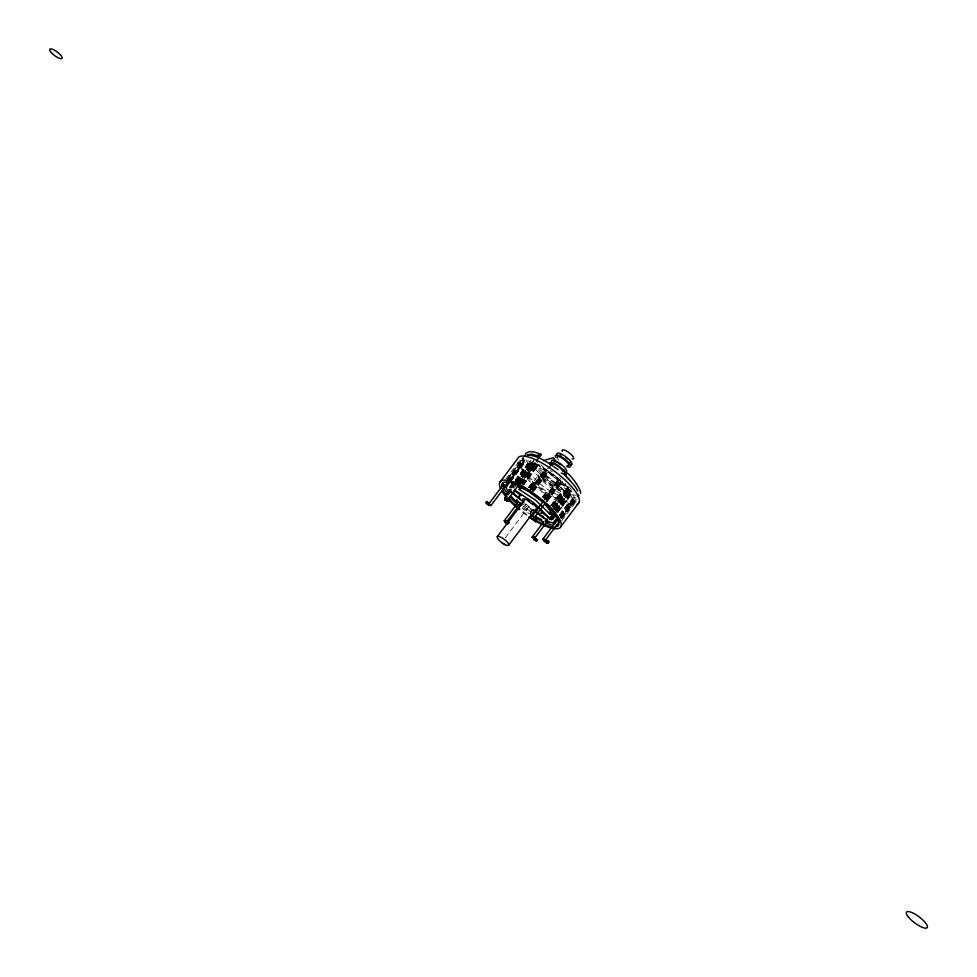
<?xml version="1.0" encoding="UTF-8"?>
<svg xmlns="http://www.w3.org/2000/svg" width="977" height="977" viewBox="0 0 977 977"><rect width="100%" height="100%" fill="white"/><g stroke="black" fill="none" stroke-linecap="round" stroke-linejoin="round"><path stroke-width="0.73" stroke-dasharray="4.88 3.66" d="M523.183 457.065L522.353 459.654L524.331 460.826A2.589 1.221 32.7 0 0 524.82 460.338L525.724 457.798M524.82 460.338L522.829 458.934A2.589 1.221 32.7 0 0 522.353 459.422M557.024 507.161L559.589 508.895M568.345 487.352L567.1 487.462L567.893 486.412M519.556 484.812L535.127 464.038L537.46 466.603L535.689 466.456L530.902 463.403L525.064 462.5L522.292 460.326L522.06 461.022L524.014 462.609L522.89 462.732L521.23 465.443L518.36 464.038L521.242 466.383L524.234 472.978L522.548 472.05L522.304 472.746L525.321 474.492L533.271 483.09L529.693 487.865M532.489 466.884L529.974 464.954M515.697 479.915L528.142 463.342C534.541 461.388 533.808 465.956 545.471 470.706L530.255 490.967M533.271 483.09L531.964 482.931L545.935 493.08L543.163 496.621M546.045 499.833L560.358 480.769L558.417 480.403L545.105 469.583L545.386 470.621M545.85 493.043C546.009 497.928 553.617 491.822 544.592 499.332M573.352 504.682A26.294 7.608 36.9 0 1 571.508 504.877C567.942 502.691 560.126 499.198 561.213 502.642A26.294 7.608 36.9 0 1 547.035 495.034A26.294 7.608 36.9 0 1 532.795 484.091A26.294 7.608 36.9 0 1 522.304 472.746A26.294 7.608 36.9 0 1 518.36 464.038A26.294 7.608 36.9 0 1 522.036 460.301A26.294 7.608 36.9 0 1 532.343 462.536A26.294 7.608 36.9 0 1 546.522 470.157A26.294 7.608 36.9 0 1 560.761 481.099L561.543 482.406L560.273 482.088L545.96 501.152M558.099 511.594L568.761 497.391C566.196 499.735 555.803 489.721 561.775 496.682C548.195 491.101 535.091 481.979 527.458 469.241L528.032 469.717A2.968 0.855 36.9 0 0 531.061 470.816A2.968 0.855 36.9 0 0 528.618 468.044L526.603 467.201L527.189 464.173L529.925 466.444L531.696 466.591L528.142 463.342M561.726 481.466L569.432 491.48C561.763 487.303 570.715 493.385 570.348 495.901L557.916 512.473M560.273 482.088L568.235 490.686L571.484 492.945L569.322 492.2L555.718 510.312M575.758 495.144L571.618 494.802L560.041 490.075L546.314 481.111L538.791 474.859L538.51 476.165A2.589 0.83 84.2 0 0 538.693 477.582C548.561 487.01 561.47 496.585 575.709 497.806M531.952 488.28L539.451 477.277A2.589 0.83 84.2 0 0 539.255 475.86L538.913 474.944M567.784 486.973L567.368 488.036L568.565 488.879L553.837 508.235M555.302 510.678L568.492 493.116C554.313 485.239 536.263 474.224 528.386 459.63M505.805 479.084L519.996 460.167A26.294 7.608 36.9 0 0 520.033 461.803A26.294 7.608 36.9 0 0 523.977 470.511A26.294 7.608 36.9 0 0 534.468 481.856A26.294 7.608 36.9 0 0 548.708 492.799A26.294 7.608 36.9 0 0 562.886 500.407A26.294 7.608 36.9 0 0 573.181 502.654A26.294 7.608 36.9 0 0 576.857 498.917L561.555 519.239M507.625 478.339L520.033 461.803M507.869 478.62L522.439 459.202M506.672 480.635L521.877 460.375M506.672 481.002L523.709 458.079A26.294 7.608 36.9 0 0 521.877 458.274M507.087 480.586L522.292 460.326M506.843 481.282L522.634 460.436M507.112 481.6L522.316 461.339M507.82 480.879L523.025 460.619M508.345 480.745L522.658 461.681M508.248 481.136L523.452 460.875M510.47 478.742L523.061 462.011M508.675 481.441L523.88 461.168M510.873 479.023L524.734 460.558M509.957 480.574L524.283 461.51M509.701 481.685L524.625 461.84M512.302 478.303L521.242 466.383M510.568 481.234L524.881 462.158M510.751 481.563L525.052 462.439M515.001 480.208L527.189 464.173M515.123 481.209L527.568 464.637M514.964 481.624L531.109 460.155M515.38 481.576L522.548 472.05M516.039 481.087L523.977 470.511M515.636 481.698L528.068 465.125M515.917 481.698L529.253 463.941M517.016 480.684L523.269 472.343M517.114 481.014L528.667 465.626M516.638 481.746L522.903 473.393M517.431 480.953L531.806 461.865L536.019 467.678L546.522 478.339L564.327 492.396M516.32 482.894L531.744 462.414M516.381 483.114L532.001 462.439M516.552 483.395L533.466 460.839M517.468 482.369L534.016 460.314M516.821 483.713L532.025 463.452M517.529 482.992L532.734 462.732M518.421 482.308L532.502 463.574C527.641 465.113 544.91 476.532 545.435 479.487L562.129 492.677L552.164 505.988M517.163 484.042L533.161 462.976M518.543 482.821L532.697 463.757M517.554 484.372L532.77 464.112M517.663 484.458L533.589 463.281M519.043 482.882L531.61 466.261M518.775 483.871L533.992 463.611M520.008 482.406L533.332 464.649M520.008 483.017L535.579 462.414M519.801 483.786L533.845 465.15M520.277 483.334L534.59 464.27M519.52 485.203L534.822 464.771M521.095 483.395L534.431 465.638M521.425 483.346L535.64 464.405M521.217 483.933L531 470.914M521.73 483.835L535.054 466.078M522.011 483.835L536.226 464.893M522.353 484.213L535.689 466.456M522.524 484.323L536.739 465.394M522.915 484.8L537.13 465.858M523.44 484.653L536.764 466.896M523.159 485.215L537.374 466.273M523.819 484.677L537.46 466.603M528.386 487.694L532.013 482.785M528.594 487.486L532.172 482.711M528.85 487.499L532.428 482.736M529.192 487.608L538.681 474.907M529.583 487.792L533.161 483.029M530.108 487.67L534.468 481.856M530.511 487.999L533.198 484.421M529.729 489.904L544.946 469.644M529.742 490.283L545.105 469.583M530.145 489.868L545.361 469.607M529.9 490.564L545.691 469.717M530.877 490.161L546.094 469.9M532.502 488.427L535.188 484.848M532.196 489.221L548.195 467.922M532.624 489.526L548.134 468.899M532.123 491.04L547.34 470.78M532.477 491.382L547.682 471.122M533.625 490.503L547.95 471.439M533.295 491.175L547.706 472.135M533.796 490.784L548.109 471.72M533.65 491.223L548.17 471.94M505.365 537.753L529.754 505.256M530.218 513.352L533.796 508.59M542.748 496.67L545.435 493.092M530.377 513.291L533.967 508.516M542.76 497.037L545.593 493.019M542.919 497.317L545.606 493.739M543.188 497.635L545.874 494.057M543.53 497.977L546.216 494.399M543.933 498.307L559.455 477.594M544.348 498.612L558.356 479.963M544.885 497.989L558.514 479.89M544.458 498.978L558.783 479.915M544.421 499.882L560.725 478.168M544.861 499.65L548.439 494.887M545.19 499.284L559.516 480.208M545.032 499.931L548.61 495.168M545.618 499.528L559.931 480.464M546.448 500.163L560.761 481.099A26.294 7.608 36.9 0 1 571.252 492.445A26.294 7.608 36.9 0 1 575.184 501.14A26.294 7.608 36.9 0 1 575.221 502.789M546.07 501.225L560.395 482.149M546.79 500.505L561.103 481.429M547.425 500.285L562.825 479.78M547.047 500.822L561.36 481.746M546.802 501.519L561.531 482.027M547.059 501.543L561.592 482.259M556.353 510.544L570.067 492.42L560.603 484.873L561.213 484.067M550.552 505.952L559.516 493.898M550.857 505.634L559.748 493.8M551.248 505.671L560.126 493.837M551.773 505.512L559.772 494.863M551.749 505.83L560.627 493.996M552.323 506.11L561.213 494.264M552.677 506.489L560.664 495.84M552.958 506.477L561.848 494.643M553.385 506.611L565.903 489.819M552.811 507.466L566.135 489.721M553.19 507.503L566.526 489.746M553.361 507.564L558.832 500.248L548.085 494.472M552.835 508.541L566.159 490.784M553.69 507.661L567.026 489.904M553.287 508.602L563.057 495.583M553.861 508.382L567.6 490.185M554.68 507.918L566.526 492.115L547.535 477.13L537.265 466.701L532.502 460.118M554.203 508.724L567.063 491.749M554.02 509.493L568.235 490.564M554.093 509.652L568.406 490.576M554.35 509.676L568.663 490.601M554.838 509.396L568.296 492.347M554.692 509.786L570.653 488.353L565.891 485.239M554.924 509.738L567.942 492.738C562.031 489.269 557.403 484.812 559.516 483.383C556.792 477.081 543.249 470.755 537.729 464.185L522.719 484.702M555.18 509.738L569.396 490.894M555.266 510.079L568.272 492.689M555.51 510.226L569.823 491.15M555.571 510.947L571.911 489.318M555.705 511.044L561.97 502.703M556.328 510.849L570.641 491.785M556.853 510.715L570.275 492.848M556.658 511.252L570.983 492.115M556.975 511.276L570.678 493.031M556.939 511.508L571.252 492.445M556.695 512.204L571.423 492.726M556.951 512.229L571.484 492.945M557.11 512.156L572.241 492.152L562.056 484.018C562.276 487.853 563.338 482.43 561.873 481.111M558.16 511.936L570.348 495.901M559.552 514.659L568.504 502.74M559.723 514.94L568.675 503.021M559.699 515.685L572.375 498.807C579.727 504.071 571.203 498.917 572.351 500.737L569.542 502.569L571.508 504.877A26.294 7.608 36.9 0 1 561.213 502.642L558.832 500.248M559.797 515.734L569.64 502.618M560.187 515.6L572.717 498.917M560.224 515.978L575.319 495.925M560.578 515.783L573.108 499.1M560.725 515.929L569.676 504.01M560.114 517.236L573.536 499.357M560.261 517.419L570.104 504.315M560.151 517.81L573.133 500.493M560.542 517.529L573.963 499.65M560.493 518.14L571.24 503.839M574.354 499.992L560.932 517.859L571.496 504.156M561.457 517.725L573.987 501.042M561.274 518.201L574.696 500.322M561.677 517.993L574.378 501.225M561.543 518.518L577.114 497.94M561.714 518.799L575.135 500.92M561.799 520.656L576.894 500.554M520.155 482.882L535.543 462.475M521.437 483.798L537.79 462.121M568.492 493.116L567.906 493.556A2.589 1.539 -9.1 0 1 566.562 493.971C549.978 486.693 531.268 474.712 524.905 456.796M560.603 484.873L561.091 484.421A12.579 3.639 36.9 0 0 546.986 470.45L540.855 464.893M569.713 496.548L565.28 493.91L568.761 497.391M531.183 465.809L530.804 464.515L536.41 462.793M531.158 465.663L531.635 467.275L539.915 464.844M567.576 492.225L567.124 492.249A2.589 1.539 -9.1 0 0 565.768 492.664L565.378 493.886M572.375 498.807L569.322 492.2M535.127 464.038L545.374 468.899L560.774 480.611M531.061 511.972L523.306 506.269M550.356 470.487L552.237 471.72M523.013 507.674L528.435 511.838M525.565 503.79L532.673 509.469M523.391 504.083L531.671 510.702M523.587 506.269L530.67 511.936M565.085 483.212L567.039 487.34M530.792 464.49L531.048 465.308M531.635 467.275L531.268 466.029M532.917 509.799A9.281 2.687 36.9 0 1 525.394 504.413M558.807 460.228A7.144 2.064 36.9 0 1 557.867 459.092M531.83 515.294A26.294 7.608 36.9 0 1 521.987 508.248M573.194 504.657A37.847 10.942 36.9 0 1 540.708 488.231A37.847 10.942 36.9 0 1 517.786 462.084M526.591 515.282A37.847 10.942 36.9 0 1 518.763 509.261M526.872 514.476A26.294 7.608 36.9 0 1 519.63 508.907M518.738 464.136L520.826 465.748L518.738 464.136M561.983 497.378L564.083 498.991L561.983 497.378M544.836 475.127A9.281 2.687 36.9 0 0 557.879 482.992A9.281 2.687 36.9 0 0 549.929 473.247A9.281 2.687 36.9 0 0 544.836 475.127M542.406 478.376A9.281 2.687 36.9 0 0 555.449 486.228A9.281 2.687 36.9 0 0 547.499 476.483A9.281 2.687 36.9 0 0 542.406 478.376"/><path stroke-width="1.47" d="M541.576 512.473L541.173 513.499L541.795 510.592M514.72 490.088L533.515 502.544L549.685 518.176M580.546 493.214C581.523 488.769 565.964 468.264 564.926 473.149A2.589 1.27 84.3 0 0 564.938 474.101M564.633 470.584L564.205 469.974M487.083 503.338L485.911 502.85L488.976 505.475L489.196 503.289L486.717 501.494L486.265 502.105L490.942 505.561L488.952 503.912M555.083 526.762A26.294 7.608 36.9 0 0 558.759 523.025A26.294 7.608 36.9 0 0 554.826 514.317A26.294 7.608 36.9 0 0 544.336 502.972A26.294 7.608 36.9 0 0 530.084 492.029A26.294 7.608 36.9 0 0 515.917 484.421A26.294 7.608 36.9 0 0 505.61 482.186A26.294 7.608 36.9 0 0 501.934 485.923L503.204 484.152A26.294 7.608 36.9 0 1 503.118 482.662M530.841 517.981L532.929 519.593L530.841 517.981L543.517 501.091M543.871 521.51L532.099 537.191L534.199 538.803M542.626 516.393L543.786 518.323M550.173 514.244L549.013 512.302L552.555 513.975L544.836 503.961M548.317 516.625L549.55 518.335M524.869 456.161L526.09 453.047L529.375 451.618L534.309 452.009L540.977 454.207L536.483 461.217M506.587 522.878L504.242 520.79L517.834 502.679M505.83 522.365L504.242 520.79M558.16 518.775L542.821 539.219L543.334 540.073L544.91 540.831L559.223 521.767M545.716 541.698C543.493 542.162 545.459 539.548 546.973 543.359L546.827 540.757L544.714 539.389L544.262 539.988L546.204 541.722L542.821 539.219M499.601 482.65L517.712 458.543A37.847 10.942 36.9 0 1 556.194 472.502A37.847 10.942 36.9 0 1 577.175 504.242M486.717 501.751A2.784 0.806 36.9 0 1 487.889 502.373C489.526 503.045 488.28 504.73 487.425 502.984A2.784 0.806 36.9 0 0 486.265 502.361L486.717 501.494M488.842 503.949L503.338 484.653M488.329 505.06L489.428 504.865M490.942 505.561L508.15 482.638M503.192 485.935A26.294 7.608 36.9 0 1 503.155 484.299L506.013 485.703L508.699 482.125M510.812 490.857L509.017 493.238L506.049 487.645L509.615 481.881M509.664 487.303L513.853 481.93M514.085 487.865L511.264 485.825L513.035 483.456M513.853 484.067L511.191 487.621L510.69 487.12L513.352 483.578M511.74 486.058L513.511 483.688M507.075 496.365A26.294 7.608 36.9 0 1 505.878 494.631L507.087 493.006A26.294 7.608 36.9 0 1 503.448 486.9M505.659 500.371L506.123 499.626L505.011 499.955L505.414 496.988L506.086 498.246C508.797 500.651 508.48 503.656 504.718 499.113C507.515 501.457 510.69 500.81 506.086 498.246M508.516 494.289L509.884 491.602M510.702 490.772L508.919 493.153L507.075 492.286L507.087 493.006A26.294 7.608 36.9 0 0 508.296 494.741M505.634 498.856L506.062 497.415M505.011 499.955L505.414 496.988M507.735 499.479C504.034 496.511 508.467 502.728 507.735 499.479L518.506 485.166M508.773 500.175L509.811 499.955L509.383 501.396L508.773 500.175L509.811 499.955M520.265 489.416L519.385 489.221L520.582 489.098L518.763 486.888L520.533 484.531M508.785 501.018L509.835 500.798M507.637 523.306L506.33 522.402L520.973 502.899M497.305 536.593L524.539 500.322M549.037 467.69L551.761 464.063M508.602 522.78L508.15 523.391L508.199 522.353L505.573 520.826L505.695 522.072M508.638 545.3A7.144 2.064 36.9 0 0 501.409 537.484A7.144 2.064 36.9 0 0 498.881 540.049A7.144 2.064 36.9 0 0 508.638 545.3L535.86 509.029M530.609 516.918L533.613 512.913M531 514.659L532.257 515.551L534.04 513.157M533.833 518.384L545.606 502.703M535.555 520.485L536.007 519.642L533.112 518.262L535.958 521.107L535.506 521.718L532.66 518.872L535.543 520.252L533.369 519.263L535.506 521.718M535.494 521.4C535.03 520.277 532.221 517.236 536.007 519.642M545.606 522.719C549.135 523.782 542.357 519.715 547.364 518.946M533.882 537.338L534.334 536.727L535.005 537.997C536.605 539.878 537.924 542.736 533.93 539.695L533.882 537.338L534.553 538.596M535.103 537.594L546.876 521.913M533.93 539.695L534.382 539.084L537.533 540.672L535.005 537.997M549.465 519.08L551.211 516.76M551.394 515.172L552.017 515.551L553.8 513.181M549.575 519.605L551.37 517.224M534.59 540.122L535.042 539.365M552.017 515.551L554.386 513.462M552.603 515.832L554.887 513.621M550.723 517.151L552.835 519.043L553.422 516.015L555.192 513.646M550.772 519.275L551.394 519.654L554.948 514.916M553.336 517.395L555.119 515.026M555.424 515.135L551.394 519.654M552.835 519.043L555.498 515.49M545.459 521.254L553.275 522.939L557.745 516.992M554.46 524.27L553.458 523.281L557.037 518.518M553.727 523.599L557.916 518.066L554.338 522.829L555.461 522.707M554.069 523.941L557.647 519.178M546.754 541.246L546.302 541.856L545.422 540.867A2.784 0.806 36.9 0 0 544.262 540.244L544.714 539.389M546.326 542.943L547.425 542.748M547.731 541.624L548.769 541.405L548.329 542.846L547.731 541.624L548.769 541.405M547.743 542.467L548.793 542.247M561.091 526.298L579.19 502.178M540.977 455.233L540.696 455.502A2.589 1.881 -4.1 0 1 539.915 455.941M537.216 510.592L537.57 510.263A9.281 2.687 36.9 0 0 532.99 503.79M543.42 460.668L553.238 457.688L555.07 460.094M563.204 474.187L563.082 473.369L561.213 473.149M532.099 537.191L533.906 538.156M527.714 455.135C531.158 452.913 533.723 454.891 538.229 456.039M506.819 500.725L505.659 500.236M511.02 489.392L508.846 489.917L520.191 498.893M509.457 489.636L510.458 489.465M511.264 485.825L515.722 485.935M506.037 486.644L504.816 486.094M553.458 510.861L547.059 504.144M527.128 455.026C538.901 455.502 548.854 463.269 558.172 469.668M546.326 542.711L543.908 540.733L546.302 541.832M515.697 483.664L509.408 482.101M542.87 516.296L543.249 516.32M577.126 495.803L578.201 495.901A2.589 1.111 21.2 0 0 578.897 495.559L577.981 494.484M540.696 454.049L539.463 454.012A2.589 1.881 -4.1 0 0 538.229 454.586L537.777 455.673M532.978 515.844L532.257 515.551M507.442 524.026L505.512 522.06L507.747 522.951L504.95 521.474L505.475 522.939L507.698 524.417M521.486 485.996L526.676 488.781M535.164 516.235L541.649 519.715M488.036 503.753L486.973 502.654L488.769 503.643M558.319 519.617C555.962 518.934 554.716 512.327 554.643 512.852M517.089 500.151L516.479 499.784L522.084 505.158M554.435 522.878L555.29 523.44M518.408 504.987L519.935 505.036M488.012 503.961C484.226 501.751 489.904 506.269 487.364 503.546M488.756 503.338L486.363 502.239L488.305 503.949M518.946 489.269L535.506 500.077L549.966 514.061M504.962 497.598L505.61 498.014M505.463 499.345L506.123 499.772M509.176 522.329L508.138 522.548L508.724 522.939M501.751 542.565L504.938 544.653M527.995 501.006L533.051 504.633M518.763 486.888L518.25 486.522L528.484 491.394L542.943 502.251M507.661 522.133L506.11 521.315L506.33 522.402M542.076 512.461L548.976 517.969M549.477 522.39L537.948 512.791M512.559 493.385L523.208 501.897M533.857 510.421L543.322 517.993M514.183 490.173L521.083 495.718M565.256 475.359L565.768 475.762L566.22 474.675A2.589 1.27 84.3 0 0 566.135 473.247L565.732 472.209A9.367 2.711 36.9 0 0 561.018 464.234A9.367 2.711 36.9 0 0 551.431 461.168M508.089 493.996L507.087 493.006M506.049 499.65L506.855 500.627M565.427 475.616L574.891 486.094L577.822 491.028M564.804 475.176L570.507 480.782M557.525 520.423L557.134 521.01M532.868 514.732L533.393 515.429M544.848 541.038C542.846 538.559 548.781 542.504 545.887 540.269A2.784 0.806 36.9 0 0 544.714 539.646M511.276 496.377C514.586 500.774 517.627 501.751 517.248 504.01M506.843 481.282L508.797 482.87L507.674 482.992L506.013 485.703M503.643 485.117L503.155 484.299M548.94 512.522L549.282 513.267M545.007 540.806L546.949 542.394M488.927 504.303L488.976 505.475M548.182 541.014L548.329 542.846M546.778 542.113L546.973 543.359M509.225 499.565L509.383 501.396M537.045 510.751A9.281 2.687 36.9 0 1 534.639 510.507M524.002 502.886A9.281 2.687 36.9 0 1 522.524 499.491L523.049 499.015A9.281 2.687 36.9 0 1 529.094 500.993M562.288 451.398A7.144 2.064 36.9 0 1 569.383 452.937A7.144 2.064 36.9 0 1 572.095 458.934M551.578 464.588A7.144 2.064 36.9 0 1 556.609 465.37A7.144 2.064 36.9 0 1 563.057 471.439M550.039 464.441A9.367 2.711 36.9 0 1 558.356 465.736A9.367 2.711 36.9 0 1 564.095 474.419M554.008 461.596A7.144 2.064 36.9 0 1 554.924 461.669M556.121 462.048A7.144 2.064 36.9 0 1 557.537 462.719M559.039 463.623A7.144 2.064 36.9 0 1 560.554 464.698M557.269 458.091A7.144 2.064 36.9 0 1 564.364 459.63A7.144 2.064 36.9 0 1 567.075 465.626M555.51 457.151A9.367 2.711 36.9 0 1 560.212 456.247A9.367 2.711 36.9 0 1 569.823 464.234A9.367 2.711 36.9 0 1 566.794 466.53M557.037 455.123A9.367 2.711 36.9 0 1 565.353 456.418A9.367 2.711 36.9 0 1 571.093 465.101M560.248 454.574A7.144 2.064 36.9 0 1 561.445 454.964M565.878 457.602A7.144 2.064 36.9 0 1 567.295 458.775M570.055 462.109A7.144 2.064 36.9 0 1 570.263 462.903M514.097 492.848A2.968 0.855 36.9 0 1 512.412 493.031M558.148 524.942A26.294 7.608 36.9 0 1 556.304 525.137M542.772 521.608A26.294 7.608 36.9 0 1 531.83 515.294M500.505 488.451A37.847 10.942 36.9 0 1 520.252 485.203A37.847 10.942 36.9 0 1 558.966 518.152A37.847 10.942 36.9 0 1 543.933 525.418M542.467 524.747A37.847 10.942 36.9 0 1 528.887 516.87M518.763 509.261A37.847 10.942 36.9 0 1 501.848 490.979M509.738 496.56A26.294 7.608 36.9 0 0 517.59 504.352L516.369 505.976A26.294 7.608 36.9 0 1 508.516 498.185M553.336 525.247A26.294 7.608 36.9 0 1 545.996 522.903M553.251 526.957A26.294 7.608 36.9 0 1 544.787 524.527A26.294 7.608 36.9 0 1 534.346 519.361M519.63 508.907A26.294 7.608 36.9 0 1 517.419 506.953M505.878 494.631A26.294 7.608 36.9 0 1 502.227 488.524M505.622 499.296L507.588 501.054L505.622 499.296M534.553 539.048L536.52 540.794L534.553 539.048M535.005 538.437L536.971 540.183L535.078 538.339M519.141 496.438L519.056 496.89A1.575 1.49 69.6 0 1 520.094 495.388L519.141 496.438M51.488 52.819A7.669 2.223 36.9 0 0 61.966 58.449A7.669 2.223 36.9 0 0 54.211 50.059A7.669 2.223 36.9 0 0 51.488 52.819M908.366 917A12.97 3.749 36.9 0 0 926.611 928.052A12.97 3.749 36.9 0 0 915.583 914.46A12.97 3.749 36.9 0 0 908.366 917"/></g></svg>
